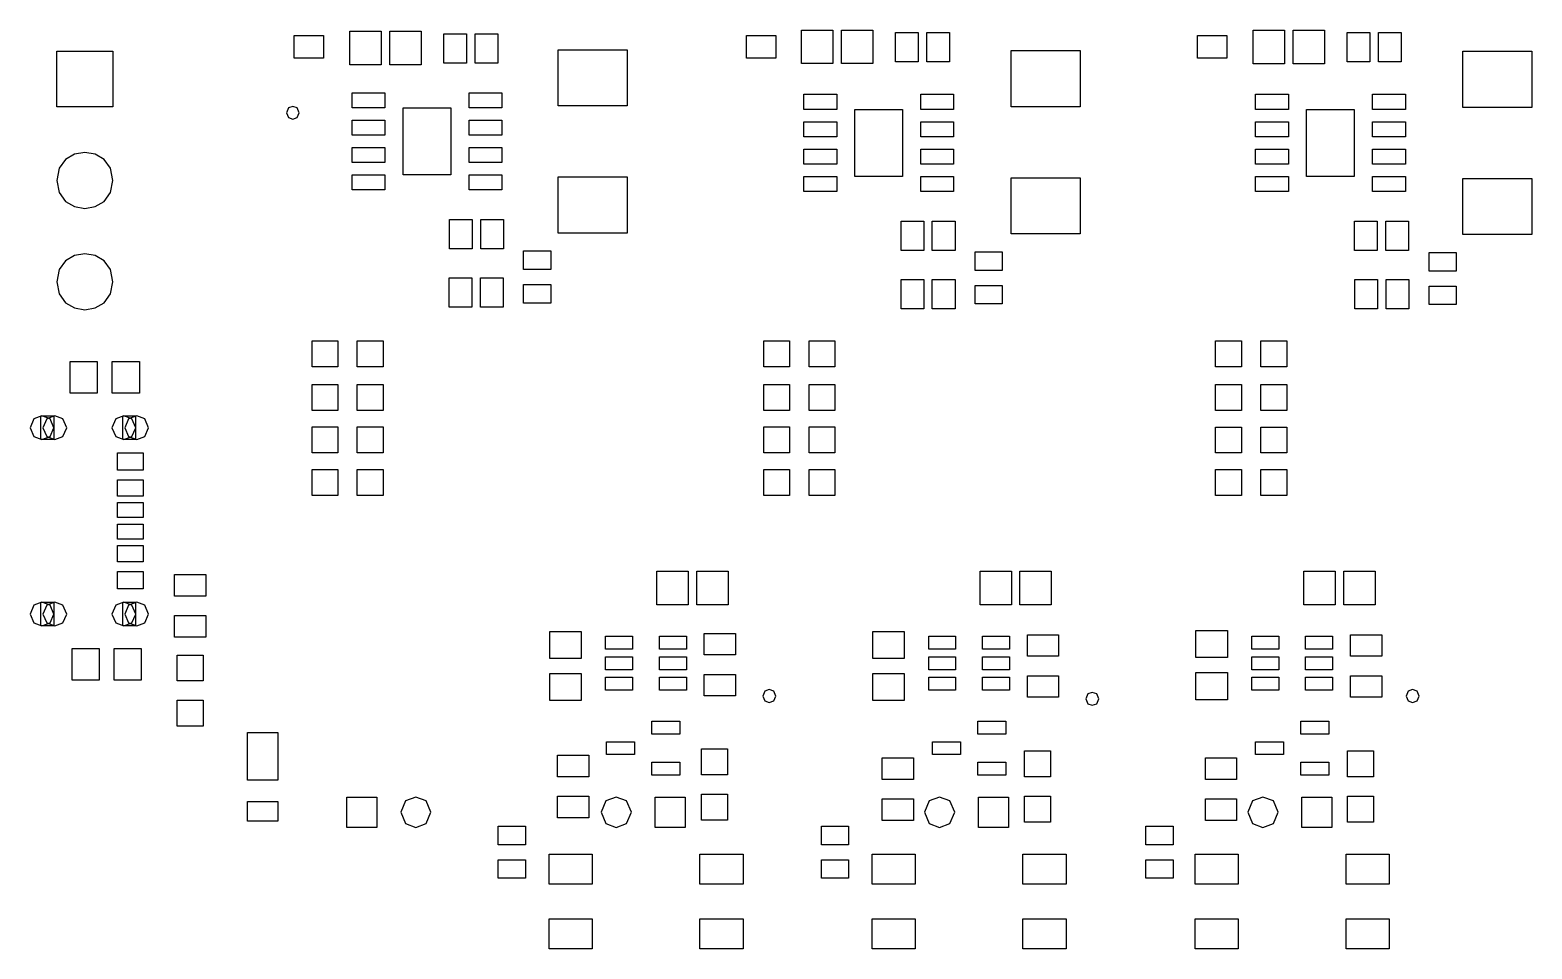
# Model space of a CAD drawing. Extents: x 3.6 to 75, y 3.8 to 80.5.
# Drawn here: x 3.6 to 73.2, y 3.8 to 46.4 of the extents above; entities that cross this region are included whole.
import ezdxf

# ---------------------------------------------------------------- set-up
doc = ezdxf.new("R2010")
doc.units = 0

msp = doc.modelspace()

# ---------------------------------------------------------------- linework, layer by layer
at = {"layer": '1'}
for p, q in [((15.81711, 46.20135), (17.178476, 46.20135)), ((15.81711, 45.143019), (15.81711, 46.20135)), ((17.178476, 46.20135), (17.178476, 45.143019)), ((18.406493, 46.39573), (19.861698, 46.39573)), ((18.406493, 44.839983), (18.406493, 46.39573)), ((19.861698, 46.39573), (19.861698, 44.839983)), ((20.258572, 46.39573), (21.713777, 46.39573)), ((20.258572, 44.839983), (20.258572, 46.39573)), ((21.713777, 46.39573), (21.713777, 44.839983)), ((22.767875, 46.270141), (23.821972, 46.270141)), ((22.767875, 44.914067), (22.767875, 46.270141)), ((23.821972, 46.270141), (23.821972, 44.914067)), ((24.218847, 46.270141), (25.272944, 46.270141)), ((24.218847, 44.914067), (24.218847, 46.270141)), ((25.272944, 46.270141), (25.272944, 44.914067)), ((36.797816, 46.20135), (38.159183, 46.20135)), ((36.797816, 45.143019), (36.797816, 46.20135)), ((38.159183, 46.20135), (38.159183, 45.143019)), ((39.357919, 46.449352), (40.813124, 46.449352)), ((39.357919, 44.893606), (39.357919, 46.449352)), ((40.813124, 46.449352), (40.813124, 44.893606)), ((41.209998, 46.449352), (42.665203, 46.449352)), ((41.209998, 44.893606), (41.209998, 46.449352)), ((42.665203, 46.449352), (42.665203, 44.893606)), ((43.718243, 46.337875), (44.77234, 46.337875)), ((43.718243, 44.9818), (43.718243, 46.337875)), ((44.77234, 46.337875), (44.77234, 44.9818)), ((45.170625, 46.337875), (46.224723, 46.337875)), ((45.170625, 44.9818), (45.170625, 46.337875)), ((46.224723, 46.337875), (46.224723, 44.9818)), ((57.724548, 46.20135), (59.085914, 46.20135)), ((57.724548, 45.143019), (57.724548, 46.20135)), ((59.085914, 46.20135), (59.085914, 45.143019)), ((60.313931, 46.437005), (61.769136, 46.437005)), ((60.313931, 44.881258), (60.313931, 46.437005)), ((61.769136, 46.437005), (61.769136, 44.881258)), ((62.164599, 46.437005), (63.619804, 46.437005)), ((62.164599, 44.881258), (62.164599, 46.437005)), ((63.619804, 46.437005), (63.619804, 44.881258)), ((64.673902, 46.337875), (65.728, 46.337875)), ((64.673902, 44.9818), (64.673902, 46.337875)), ((65.728, 46.337875), (65.728, 44.9818)), ((66.124874, 46.337875), (67.178971, 46.337875)), ((66.124874, 44.9818), (66.124874, 46.337875)), ((67.178971, 46.337875), (67.178971, 44.9818)), ((4.812231, 45.476393), (7.406906, 45.476393)), ((4.812231, 42.881718), (4.812231, 45.476393)), ((7.406906, 45.476393), (7.406906, 42.881718)), ((28.063763, 45.537071), (31.263451, 45.537071)), ((28.063763, 42.936751), (28.063763, 45.537071)), ((31.263451, 45.537071), (31.263451, 42.936751)), ((49.087156, 45.494385), (52.286843, 45.494385)), ((49.087156, 42.894065), (49.087156, 45.494385)), ((52.286843, 45.494385), (52.286843, 42.894065)), ((70.041404, 45.465457), (73.241091, 45.465457)), ((70.041404, 42.865138), (70.041404, 45.465457)), ((73.241091, 45.465457), (73.241091, 42.865138)), ((17.178476, 45.143019), (15.81711, 45.143019)), ((19.861698, 44.839983), (18.406493, 44.839983)), ((21.713777, 44.839983), (20.258572, 44.839983)), ((23.821972, 44.914067), (22.767875, 44.914067)), ((25.272944, 44.914067), (24.218847, 44.914067)), ((38.159183, 45.143019), (36.797816, 45.143019)), ((40.813124, 44.893606), (39.357919, 44.893606)), ((42.665203, 44.893606), (41.209998, 44.893606)), ((44.77234, 44.9818), (43.718243, 44.9818)), ((46.224723, 44.9818), (45.170625, 44.9818)), ((59.085914, 45.143019), (57.724548, 45.143019)), ((61.769136, 44.881258), (60.313931, 44.881258)), ((63.619804, 44.881258), (62.164599, 44.881258)), ((65.728, 44.9818), (64.673902, 44.9818)), ((67.178971, 44.9818), (66.124874, 44.9818)), ((18.509856, 43.543175), (20.035264, 43.543175)), ((18.509856, 42.843266), (18.509856, 43.543175)), ((20.035264, 43.543175), (20.035264, 42.843266)), ((23.933803, 43.543175), (25.459211, 43.543175)), ((23.933803, 42.843266), (23.933803, 43.543175)), ((25.459211, 43.543175), (25.459211, 42.843266)), ((39.465516, 43.47015), (40.990924, 43.47015)), ((39.465516, 42.770241), (39.465516, 43.47015)), ((40.990924, 43.47015), (40.990924, 42.770241)), ((44.889462, 43.47015), (46.41487, 43.47015)), ((44.889462, 42.770241), (44.889462, 43.47015)), ((46.41487, 43.47015), (46.41487, 42.770241)), ((60.420117, 43.47015), (61.945525, 43.47015)), ((60.420117, 42.770241), (60.420117, 43.47015)), ((61.945525, 43.47015), (61.945525, 42.770241)), ((65.844063, 43.47015), (67.369471, 43.47015)), ((65.844063, 42.770241), (65.844063, 43.47015)), ((67.369471, 43.47015), (67.369471, 42.770241)), ((7.406906, 42.881718), (4.812231, 42.881718)), ((15.555382, 42.83632), (15.46151, 42.611491)), ((15.46151, 42.611491), (15.555382, 42.386662)), ((15.7619, 42.911263), (15.555382, 42.83632)), ((15.968418, 42.83632), (15.7619, 42.911263)), ((16.06229, 42.611491), (15.968418, 42.83632)), ((15.968418, 42.386662), (16.06229, 42.611491)), ((20.035264, 42.843266), (18.509856, 42.843266)), ((20.880165, 42.837621), (23.090666, 42.837621)), ((20.880165, 39.737064), (20.880165, 42.837621)), ((23.090666, 42.837621), (23.090666, 39.737064)), ((25.459211, 42.843266), (23.933803, 42.843266)), ((31.263451, 42.936751), (28.063763, 42.936751)), ((40.990924, 42.770241), (39.465516, 42.770241)), ((41.834413, 42.764596), (44.044914, 42.764596)), ((41.834413, 39.664039), (41.834413, 42.764596)), ((44.044914, 42.764596), (44.044914, 39.664039)), ((46.41487, 42.770241), (44.889462, 42.770241)), ((52.286843, 42.894065), (49.087156, 42.894065)), ((61.945525, 42.770241), (60.420117, 42.770241)), ((62.790073, 42.764596), (65.000573, 42.764596)), ((62.790073, 39.664039), (62.790073, 42.764596)), ((65.000573, 42.764596), (65.000573, 39.664039)), ((67.369471, 42.770241), (65.844063, 42.770241)), ((73.241091, 42.865138), (70.041404, 42.865138)), ((15.555382, 42.386662), (15.7619, 42.311719)), ((15.7619, 42.311719), (15.968418, 42.386662)), ((18.509856, 42.272472), (20.035264, 42.272472)), ((18.509856, 41.572563), (18.509856, 42.272472)), ((20.035264, 42.272472), (20.035264, 41.572563)), ((23.933803, 42.272472), (25.459211, 42.272472)), ((23.933803, 41.572563), (23.933803, 42.272472)), ((25.459211, 42.272472), (25.459211, 41.572563)), ((39.465516, 42.199448), (40.990924, 42.199448)), ((39.465516, 41.499538), (39.465516, 42.199448)), ((40.990924, 42.199448), (40.990924, 41.499538)), ((44.889462, 42.199448), (46.41487, 42.199448)), ((44.889462, 41.499538), (44.889462, 42.199448)), ((46.41487, 42.199448), (46.41487, 41.499538)), ((60.420117, 42.199448), (61.945525, 42.199448)), ((60.420117, 41.499538), (60.420117, 42.199448)), ((61.945525, 42.199448), (61.945525, 41.499538)), ((65.844063, 42.199448), (67.369471, 42.199448)), ((65.844063, 41.499538), (65.844063, 42.199448)), ((67.369471, 42.199448), (67.369471, 41.499538)), ((20.035264, 41.572563), (18.509856, 41.572563)), ((25.459211, 41.572563), (23.933803, 41.572563)), ((40.990924, 41.499538), (39.465516, 41.499538)), ((46.41487, 41.499538), (44.889462, 41.499538)), ((61.945525, 41.499538), (60.420117, 41.499538)), ((67.369471, 41.499538), (65.844063, 41.499538)), ((5.217649, 40.452121), (4.923721, 40.046731)), ((5.633202, 40.695355), (5.217649, 40.452121)), ((6.109568, 40.776433), (5.633202, 40.695355)), ((6.585935, 40.695355), (6.109568, 40.776433)), ((7.001488, 40.452121), (6.585935, 40.695355)), ((7.295416, 40.046731), (7.001488, 40.452121)), ((18.509856, 41.002122), (20.035264, 41.002122)), ((18.509856, 40.302213), (18.509856, 41.002122)), ((20.035264, 41.002122), (20.035264, 40.302213)), ((23.933803, 41.002122), (25.459211, 41.002122)), ((23.933803, 40.302213), (23.933803, 41.002122)), ((25.459211, 41.002122), (25.459211, 40.302213)), ((39.465516, 40.929098), (40.990924, 40.929098)), ((39.465516, 40.229188), (39.465516, 40.929098)), ((40.990924, 40.929098), (40.990924, 40.229188)), ((44.889462, 40.929098), (46.41487, 40.929098)), ((44.889462, 40.229188), (44.889462, 40.929098)), ((46.41487, 40.929098), (46.41487, 40.229188)), ((60.420117, 40.929098), (61.945525, 40.929098)), ((60.420117, 40.229188), (60.420117, 40.929098)), ((61.945525, 40.929098), (61.945525, 40.229188)), ((65.844063, 40.929098), (67.369471, 40.929098)), ((65.844063, 40.229188), (65.844063, 40.929098)), ((67.369471, 40.929098), (67.369471, 40.229188)), ((4.923721, 40.046731), (4.812231, 39.479184)), ((7.406906, 39.479184), (7.295416, 40.046731)), ((20.035264, 40.302213), (18.509856, 40.302213)), ((18.509856, 39.732831), (20.035264, 39.732831)), ((18.509856, 39.032921), (18.509856, 39.732831)), ((20.035264, 39.732831), (20.035264, 39.032921)), ((23.090666, 39.737064), (20.880165, 39.737064)), ((25.459211, 40.302213), (23.933803, 40.302213)), ((23.933803, 39.732831), (25.459211, 39.732831)), ((23.933803, 39.032921), (23.933803, 39.732831)), ((25.459211, 39.732831), (25.459211, 39.032921)), ((40.990924, 40.229188), (39.465516, 40.229188)), ((46.41487, 40.229188), (44.889462, 40.229188)), ((61.945525, 40.229188), (60.420117, 40.229188)), ((67.369471, 40.229188), (65.844063, 40.229188)), ((4.812231, 39.479184), (4.923721, 38.91129)), ((7.295416, 38.91129), (7.406906, 39.479184)), ((20.035264, 39.032921), (18.509856, 39.032921)), ((25.459211, 39.032921), (23.933803, 39.032921)), ((28.063763, 39.637581), (31.263451, 39.637581)), ((28.063763, 37.037262), (28.063763, 39.637581)), ((31.263451, 39.637581), (31.263451, 37.037262)), ((39.465516, 39.659806), (40.990924, 39.659806)), ((39.465516, 38.959896), (39.465516, 39.659806)), ((40.990924, 39.659806), (40.990924, 38.959896)), ((44.044914, 39.664039), (41.834413, 39.664039)), ((44.889462, 39.659806), (46.41487, 39.659806)), ((44.889462, 38.959896), (44.889462, 39.659806)), ((46.41487, 39.659806), (46.41487, 38.959896)), ((49.087156, 39.593484), (52.286843, 39.593484)), ((49.087156, 36.993165), (49.087156, 39.593484)), ((52.286843, 39.593484), (52.286843, 36.993165)), ((60.420117, 39.659806), (61.945525, 39.659806)), ((60.420117, 38.959896), (60.420117, 39.659806)), ((61.945525, 39.659806), (61.945525, 38.959896)), ((65.000573, 39.664039), (62.790073, 39.664039)), ((65.844063, 39.659806), (67.369471, 39.659806)), ((65.844063, 38.959896), (65.844063, 39.659806)), ((67.369471, 39.659806), (67.369471, 38.959896)), ((70.041404, 39.564556), (73.241091, 39.564556)), ((70.041404, 36.964237), (70.041404, 39.564556)), ((73.241091, 39.564556), (73.241091, 36.964237)), ((4.923721, 38.91129), (5.217649, 38.505652)), ((5.217649, 38.505652), (5.633202, 38.262269)), ((6.585935, 38.262269), (7.001488, 38.505652)), ((7.001488, 38.505652), (7.295416, 38.91129)), ((40.990924, 38.959896), (39.465516, 38.959896)), ((46.41487, 38.959896), (44.889462, 38.959896)), ((61.945525, 38.959896), (60.420117, 38.959896)), ((67.369471, 38.959896), (65.844063, 38.959896)), ((5.633202, 38.262269), (6.109568, 38.181141)), ((6.109568, 38.181141), (6.585935, 38.262269)), ((23.028224, 37.661677), (24.082322, 37.661677)), ((23.028224, 36.305602), (23.028224, 37.661677)), ((24.082322, 37.661677), (24.082322, 36.305602)), ((24.48096, 37.661677), (25.535058, 37.661677)), ((24.48096, 36.305602), (24.48096, 37.661677)), ((25.535058, 37.661677), (25.535058, 36.305602)), ((31.263451, 37.037262), (28.063763, 37.037262)), ((43.972947, 37.588652), (45.027045, 37.588652)), ((43.972947, 36.232577), (43.972947, 37.588652)), ((45.027045, 37.588652), (45.027045, 36.232577)), ((45.424272, 37.588652), (46.47837, 37.588652)), ((45.424272, 36.232577), (45.424272, 37.588652)), ((46.47837, 37.588652), (46.47837, 36.232577)), ((52.286843, 36.993165), (49.087156, 36.993165)), ((65.006218, 37.588652), (66.060315, 37.588652)), ((65.006218, 36.232577), (65.006218, 37.588652)), ((66.060315, 37.588652), (66.060315, 36.232577)), ((66.458601, 37.588652), (67.512698, 37.588652)), ((66.458601, 36.232577), (66.458601, 37.588652)), ((67.512698, 37.588652), (67.512698, 36.232577)), ((73.241091, 36.964237), (70.041404, 36.964237)), ((24.082322, 36.305602), (23.028224, 36.305602)), ((25.535058, 36.305602), (24.48096, 36.305602)), ((45.027045, 36.232577), (43.972947, 36.232577)), ((46.47837, 36.232577), (45.424272, 36.232577)), ((66.060315, 36.232577), (65.006218, 36.232577)), ((67.512698, 36.232577), (66.458601, 36.232577)), ((5.217649, 35.752316), (4.923721, 35.346677)), ((5.633202, 35.995699), (5.217649, 35.752316)), ((6.109568, 36.076826), (5.633202, 35.995699)), ((6.585935, 35.995699), (6.109568, 36.076826)), ((7.001488, 35.752316), (6.585935, 35.995699)), ((7.295416, 35.346677), (7.001488, 35.752316)), ((26.466389, 36.20365), (27.728625, 36.20365)), ((26.466389, 35.34499), (26.466389, 36.20365)), ((27.728625, 36.20365), (27.728625, 35.34499)), ((47.410054, 36.159553), (48.67229, 36.159553)), ((47.410054, 35.300893), (47.410054, 36.159553)), ((48.67229, 36.159553), (48.67229, 35.300893)), ((68.470488, 36.130625), (69.732724, 36.130625)), ((68.470488, 35.271966), (68.470488, 36.130625)), ((69.732724, 36.130625), (69.732724, 35.271966)), ((4.923721, 35.346677), (4.812231, 34.778783)), ((7.406906, 34.778783), (7.295416, 35.346677)), ((23.017288, 34.956583), (24.071386, 34.956583)), ((23.017288, 33.600508), (23.017288, 34.956583)), ((24.071386, 34.956583), (24.071386, 33.600508)), ((24.469671, 34.956583), (25.523769, 34.956583)), ((24.469671, 33.600508), (24.469671, 34.956583)), ((25.523769, 34.956583), (25.523769, 33.600508)), ((27.728625, 35.34499), (26.466389, 35.34499)), ((43.972947, 34.883558), (45.027045, 34.883558)), ((43.972947, 33.527483), (43.972947, 34.883558)), ((45.027045, 34.883558), (45.027045, 33.527483)), ((45.424272, 34.883558), (46.47837, 34.883558)), ((45.424272, 33.527483), (45.424272, 34.883558)), ((46.47837, 34.883558), (46.47837, 33.527483)), ((48.67229, 35.300893), (47.410054, 35.300893)), ((65.026679, 34.883558), (66.080777, 34.883558)), ((65.026679, 33.527483), (65.026679, 34.883558)), ((66.080777, 34.883558), (66.080777, 33.527483)), ((66.477651, 34.883558), (67.531748, 34.883558)), ((66.477651, 33.527483), (66.477651, 34.883558)), ((67.531748, 34.883558), (67.531748, 33.527483)), ((69.732724, 35.271966), (68.470488, 35.271966)), ((4.812231, 34.778783), (4.923721, 34.211353)), ((4.923721, 34.211353), (5.217649, 33.806045)), ((7.001488, 33.806045), (7.295416, 34.211353)), ((7.295416, 34.211353), (7.406906, 34.778783)), ((26.466389, 34.649314), (27.728625, 34.649314)), ((26.466389, 33.790655), (26.466389, 34.649314)), ((27.728625, 34.649314), (27.728625, 33.790655)), ((47.410054, 34.605217), (48.67229, 34.605217)), ((47.410054, 33.746558), (47.410054, 34.605217)), ((48.67229, 34.605217), (48.67229, 33.746558)), ((68.470488, 34.576289), (69.732724, 34.576289)), ((68.470488, 33.71763), (68.470488, 34.576289)), ((69.732724, 34.576289), (69.732724, 33.71763)), ((5.217649, 33.806045), (5.633202, 33.56286)), ((5.633202, 33.56286), (6.109568, 33.481799)), ((6.109568, 33.481799), (6.585935, 33.56286)), ((6.585935, 33.56286), (7.001488, 33.806045)), ((24.071386, 33.600508), (23.017288, 33.600508)), ((25.523769, 33.600508), (24.469671, 33.600508)), ((27.728625, 33.790655), (26.466389, 33.790655)), ((45.027045, 33.527483), (43.972947, 33.527483)), ((46.47837, 33.527483), (45.424272, 33.527483)), ((48.67229, 33.746558), (47.410054, 33.746558)), ((66.080777, 33.527483), (65.026679, 33.527483)), ((67.531748, 33.527483), (66.477651, 33.527483)), ((69.732724, 33.71763), (68.470488, 33.71763)), ((16.652133, 32.035237), (17.85228, 32.035237)), ((16.652133, 30.835089), (16.652133, 32.035237)), ((17.85228, 32.035237), (17.85228, 30.835089)), ((18.752214, 32.035237), (19.952362, 32.035237)), ((18.752214, 30.835089), (18.752214, 32.035237)), ((19.952362, 32.035237), (19.952362, 30.835089)), ((37.606734, 32.035237), (38.806881, 32.035237)), ((37.606734, 30.835089), (37.606734, 32.035237)), ((38.806881, 32.035237), (38.806881, 30.835089)), ((39.706815, 32.035237), (40.906963, 32.035237)), ((39.706815, 30.835089), (39.706815, 32.035237)), ((40.906963, 32.035237), (40.906963, 30.835089)), ((58.562393, 32.035237), (59.76254, 32.035237)), ((58.562393, 30.835089), (58.562393, 32.035237)), ((59.76254, 32.035237), (59.76254, 30.835089)), ((60.662475, 32.035237), (61.862622, 32.035237)), ((60.662475, 30.835089), (60.662475, 32.035237)), ((61.862622, 32.035237), (61.862622, 30.835089)), ((5.43206, 31.074625), (6.690063, 31.074625)), ((5.43206, 29.612364), (5.43206, 31.074625)), ((6.690063, 31.074625), (6.690063, 29.612364)), ((7.386445, 31.074625), (8.644448, 31.074625)), ((7.386445, 29.612364), (7.386445, 31.074625)), ((8.644448, 31.074625), (8.644448, 29.612364)), ((17.85228, 30.835089), (16.652133, 30.835089)), ((19.952362, 30.835089), (18.752214, 30.835089)), ((38.806881, 30.835089), (37.606734, 30.835089)), ((40.906963, 30.835089), (39.706815, 30.835089)), ((59.76254, 30.835089), (58.562393, 30.835089)), ((61.862622, 30.835089), (60.662475, 30.835089)), ((16.652133, 30.003947), (17.85228, 30.003947)), ((16.652133, 28.803799), (16.652133, 30.003947)), ((17.85228, 30.003947), (17.85228, 28.803799)), ((18.752214, 30.003947), (19.952362, 30.003947)), ((18.752214, 28.803799), (18.752214, 30.003947)), ((19.952362, 30.003947), (19.952362, 28.803799)), ((37.606734, 30.003947), (38.806881, 30.003947)), ((37.606734, 28.803799), (37.606734, 30.003947)), ((38.806881, 30.003947), (38.806881, 28.803799)), ((39.706815, 30.003947), (40.906963, 30.003947)), ((39.706815, 28.803799), (39.706815, 30.003947)), ((40.906963, 30.003947), (40.906963, 28.803799)), ((58.562393, 30.003947), (59.76254, 30.003947)), ((58.562393, 28.803799), (58.562393, 30.003947)), ((59.76254, 30.003947), (59.76254, 28.803799)), ((60.662475, 30.003947), (61.862622, 30.003947)), ((60.662475, 28.803799), (60.662475, 30.003947)), ((61.862622, 30.003947), (61.862622, 28.803799)), ((6.690063, 29.612364), (5.43206, 29.612364)), ((8.644448, 29.612364), (7.386445, 29.612364)), ((17.85228, 28.803799), (16.652133, 28.803799)), ((19.952362, 28.803799), (18.752214, 28.803799)), ((38.806881, 28.803799), (37.606734, 28.803799)), ((40.906963, 28.803799), (39.706815, 28.803799)), ((59.76254, 28.803799), (58.562393, 28.803799)), ((61.862622, 28.803799), (60.662475, 28.803799)), ((3.74249, 28.420992), (3.570456, 28.00864)), ((3.74249, 28.420992), (3.570456, 28.00864)), ((3.570456, 28.00864), (3.74249, 27.596089)), ((3.570456, 28.00864), (3.74249, 27.596089)), ((4.120965, 28.558443), (3.74249, 28.420992)), ((4.120965, 28.558443), (3.74249, 28.420992)), ((4.067872, 28.558267), (4.66724, 28.558267)), ((4.067872, 27.458661), (4.067872, 28.558267)), ((4.499439, 28.420992), (4.120965, 28.558443)), ((4.499439, 28.420992), (4.120965, 28.558443)), ((4.343049, 28.420992), (4.171235, 28.00864)), ((4.343049, 28.420992), (4.171235, 28.00864)), ((4.171235, 28.00864), (4.343049, 27.596089)), ((4.171235, 28.00864), (4.343049, 27.596089)), ((4.721038, 28.558443), (4.343049, 28.420992)), ((4.721038, 28.558443), (4.343049, 28.420992)), ((4.671473, 28.00864), (4.499439, 28.420992)), ((4.671473, 28.00864), (4.499439, 28.420992)), ((4.499439, 27.596089), (4.671473, 28.00864)), ((4.499439, 27.596089), (4.671473, 28.00864)), ((4.66724, 28.558267), (4.66724, 27.458661)), ((5.099028, 28.420992), (4.721038, 28.558443)), ((5.099028, 28.420992), (4.721038, 28.558443)), ((5.270841, 28.00864), (5.099028, 28.420992)), ((5.270841, 28.00864), (5.099028, 28.420992)), ((5.099028, 27.596089), (5.270841, 28.00864)), ((5.099028, 27.596089), (5.270841, 28.00864)), ((7.543089, 28.420992), (7.371275, 28.00864)), ((7.543089, 28.420992), (7.371275, 28.00864)), ((7.371275, 28.00864), (7.543089, 27.596089)), ((7.371275, 28.00864), (7.543089, 27.596089)), ((7.921078, 28.558443), (7.543089, 28.420992)), ((7.921078, 28.558443), (7.543089, 28.420992)), ((7.868691, 28.558267), (8.468059, 28.558267)), ((7.868691, 27.458661), (7.868691, 28.558267)), ((8.299068, 28.420992), (7.921078, 28.558443)), ((8.299068, 28.420992), (7.921078, 28.558443)), ((8.142677, 28.420992), (7.970644, 28.00864)), ((8.142677, 28.420992), (7.970644, 28.00864)), ((7.970644, 28.00864), (8.142677, 27.596089)), ((7.970644, 28.00864), (8.142677, 27.596089)), ((8.521152, 28.558443), (8.142677, 28.420992)), ((8.521152, 28.558443), (8.142677, 28.420992)), ((8.470881, 28.00864), (8.299068, 28.420992)), ((8.470881, 28.00864), (8.299068, 28.420992)), ((8.299068, 27.596089), (8.470881, 28.00864)), ((8.299068, 27.596089), (8.470881, 28.00864)), ((8.468059, 28.558267), (8.468059, 27.458661)), ((8.899627, 28.420992), (8.521152, 28.558443)), ((8.899627, 28.420992), (8.521152, 28.558443)), ((9.071661, 28.00864), (8.899627, 28.420992)), ((9.071661, 28.00864), (8.899627, 28.420992)), ((8.899627, 27.596089), (9.071661, 28.00864)), ((8.899627, 27.596089), (9.071661, 28.00864)), ((16.652133, 28.04427), (17.85228, 28.04427)), ((16.652133, 26.844123), (16.652133, 28.04427)), ((17.85228, 28.04427), (17.85228, 26.844123)), ((18.752214, 28.04427), (19.952362, 28.04427)), ((18.752214, 26.844123), (18.752214, 28.04427)), ((19.952362, 28.04427), (19.952362, 26.844123)), ((37.606734, 28.04427), (38.806881, 28.04427)), ((37.606734, 26.844123), (37.606734, 28.04427)), ((38.806881, 28.04427), (38.806881, 26.844123)), ((39.706815, 28.04427), (40.906963, 28.04427)), ((39.706815, 26.844123), (39.706815, 28.04427)), ((40.906963, 28.04427), (40.906963, 26.844123)), ((58.562393, 28.036157), (59.76254, 28.036157)), ((58.562393, 26.836009), (58.562393, 28.036157)), ((59.76254, 28.036157), (59.76254, 26.836009)), ((60.662475, 28.036157), (61.862622, 28.036157)), ((60.662475, 26.836009), (60.662475, 28.036157)), ((61.862622, 28.036157), (61.862622, 26.836009)), ((3.74249, 27.596089), (4.120965, 27.458572)), ((3.74249, 27.596089), (4.120965, 27.458572)), ((4.66724, 27.458661), (4.067872, 27.458661)), ((4.120965, 27.458572), (4.499439, 27.596089)), ((4.120965, 27.458572), (4.499439, 27.596089)), ((4.343049, 27.596089), (4.721038, 27.458572)), ((4.343049, 27.596089), (4.721038, 27.458572)), ((4.721038, 27.458572), (5.099028, 27.596089)), ((4.721038, 27.458572), (5.099028, 27.596089)), ((7.543089, 27.596089), (7.921078, 27.458572)), ((7.543089, 27.596089), (7.921078, 27.458572)), ((8.468059, 27.458661), (7.868691, 27.458661)), ((7.921078, 27.458572), (8.299068, 27.596089)), ((7.921078, 27.458572), (8.299068, 27.596089)), ((8.142677, 27.596089), (8.521152, 27.458572)), ((8.142677, 27.596089), (8.521152, 27.458572)), ((8.521152, 27.458572), (8.899627, 27.596089)), ((8.521152, 27.458572), (8.899627, 27.596089)), ((7.620689, 26.838479), (8.820836, 26.838479)), ((7.620689, 26.037675), (7.620689, 26.838479)), ((8.820836, 26.838479), (8.820836, 26.037675)), ((17.85228, 26.844123), (16.652133, 26.844123)), ((19.952362, 26.844123), (18.752214, 26.844123)), ((38.806881, 26.844123), (37.606734, 26.844123)), ((40.906963, 26.844123), (39.706815, 26.844123)), ((59.76254, 26.836009), (58.562393, 26.836009)), ((61.862622, 26.836009), (60.662475, 26.836009)), ((8.820836, 26.037675), (7.620689, 26.037675)), ((16.652133, 26.066955), (17.85228, 26.066955)), ((16.652133, 24.866808), (16.652133, 26.066955)), ((17.85228, 26.066955), (17.85228, 24.866808)), ((18.752214, 26.066955), (19.952362, 26.066955)), ((18.752214, 24.866808), (18.752214, 26.066955)), ((19.952362, 26.066955), (19.952362, 24.866808)), ((37.606734, 26.066955), (38.806881, 26.066955)), ((37.606734, 24.866808), (37.606734, 26.066955)), ((38.806881, 26.066955), (38.806881, 24.866808)), ((39.706815, 26.066955), (40.906963, 26.066955)), ((39.706815, 24.866808), (39.706815, 26.066955)), ((40.906963, 26.066955), (40.906963, 24.866808)), ((58.562393, 26.066955), (59.76254, 26.066955)), ((58.562393, 24.866808), (58.562393, 26.066955)), ((59.76254, 26.066955), (59.76254, 24.866808)), ((60.662475, 26.066955), (61.862622, 26.066955)), ((60.662475, 24.866808), (60.662475, 26.066955)), ((61.862622, 26.066955), (61.862622, 24.866808)), ((7.620689, 25.58859), (8.820836, 25.58859)), ((7.620689, 24.828003), (7.620689, 25.58859)), ((8.820836, 25.58859), (8.820836, 24.828003)), ((8.820836, 24.828003), (7.620689, 24.828003)), ((7.620689, 24.538725), (8.820836, 24.538725)), ((7.620689, 23.838816), (7.620689, 24.538725)), ((8.820836, 24.538725), (8.820836, 23.838816)), ((17.85228, 24.866808), (16.652133, 24.866808)), ((19.952362, 24.866808), (18.752214, 24.866808)), ((38.806881, 24.866808), (37.606734, 24.866808)), ((40.906963, 24.866808), (39.706815, 24.866808)), ((59.76254, 24.866808), (58.562393, 24.866808)), ((61.862622, 24.866808), (60.662475, 24.866808)), ((8.820836, 23.838816), (7.620689, 23.838816)), ((7.620689, 23.53825), (8.820836, 23.53825)), ((7.620689, 22.83834), (7.620689, 23.53825)), ((8.820836, 23.53825), (8.820836, 22.83834)), ((8.820836, 22.83834), (7.620689, 22.83834)), ((7.620689, 22.54871), (8.820836, 22.54871)), ((7.620689, 21.788123), (7.620689, 22.54871)), ((8.820836, 22.54871), (8.820836, 21.788123)), ((8.820836, 21.788123), (7.620689, 21.788123)), ((7.620689, 21.338685), (8.820836, 21.338685)), ((7.620689, 20.537881), (7.620689, 21.338685)), ((8.820836, 21.338685), (8.820836, 20.537881)), ((10.27463, 21.202513), (11.724191, 21.202513)), ((10.27463, 20.202038), (10.27463, 21.202513)), ((11.724191, 21.202513), (11.724191, 20.202038)), ((32.651275, 21.353855), (34.10648, 21.353855)), ((32.651275, 19.798108), (32.651275, 21.353855)), ((34.10648, 21.353855), (34.10648, 19.798108)), ((34.501943, 21.353855), (35.957149, 21.353855)), ((34.501943, 19.798108), (34.501943, 21.353855)), ((35.957149, 21.353855), (35.957149, 19.798108)), ((47.637242, 21.353855), (49.092447, 21.353855)), ((47.637242, 19.798108), (47.637242, 21.353855)), ((49.092447, 21.353855), (49.092447, 19.798108)), ((49.48791, 21.353855), (50.943115, 21.353855)), ((49.48791, 19.798108), (49.48791, 21.353855)), ((50.943115, 21.353855), (50.943115, 19.798108)), ((62.659192, 21.353855), (64.114398, 21.353855)), ((62.659192, 19.798108), (62.659192, 21.353855)), ((64.114398, 21.353855), (64.114398, 19.798108)), ((64.511272, 21.353855), (65.966477, 21.353855)), ((64.511272, 19.798108), (64.511272, 21.353855)), ((65.966477, 21.353855), (65.966477, 19.798108)), ((8.820836, 20.537881), (7.620689, 20.537881)), ((3.74249, 19.780425), (3.570456, 19.368073)), ((3.74249, 19.780425), (3.570456, 19.368073)), ((4.120965, 19.917876), (3.74249, 19.780425)), ((4.120965, 19.917876), (3.74249, 19.780425)), ((4.067872, 19.918052), (4.66724, 19.918052)), ((4.067872, 18.818446), (4.067872, 19.918052)), ((4.499439, 19.780425), (4.120965, 19.917876)), ((4.499439, 19.780425), (4.120965, 19.917876)), ((4.343049, 19.780425), (4.171235, 19.368073)), ((4.343049, 19.780425), (4.171235, 19.368073)), ((4.721038, 19.917876), (4.343049, 19.780425)), ((4.721038, 19.917876), (4.343049, 19.780425)), ((4.671473, 19.368073), (4.499439, 19.780425)), ((4.671473, 19.368073), (4.499439, 19.780425)), ((4.66724, 19.918052), (4.66724, 18.818446)), ((5.099028, 19.780425), (4.721038, 19.917876)), ((5.099028, 19.780425), (4.721038, 19.917876)), ((5.270841, 19.368073), (5.099028, 19.780425)), ((5.270841, 19.368073), (5.099028, 19.780425)), ((7.543089, 19.780425), (7.371275, 19.368073)), ((7.543089, 19.780425), (7.371275, 19.368073)), ((7.921078, 19.917876), (7.543089, 19.780425)), ((7.921078, 19.917876), (7.543089, 19.780425)), ((7.868691, 19.918052), (8.468059, 19.918052)), ((7.868691, 18.818446), (7.868691, 19.918052)), ((8.299068, 19.780425), (7.921078, 19.917876)), ((8.299068, 19.780425), (7.921078, 19.917876)), ((8.142677, 19.780425), (7.970644, 19.368073)), ((8.142677, 19.780425), (7.970644, 19.368073)), ((8.521152, 19.917876), (8.142677, 19.780425)), ((8.521152, 19.917876), (8.142677, 19.780425)), ((8.470881, 19.368073), (8.299068, 19.780425)), ((8.470881, 19.368073), (8.299068, 19.780425)), ((8.468059, 19.918052), (8.468059, 18.818446)), ((8.899627, 19.780425), (8.521152, 19.917876)), ((8.899627, 19.780425), (8.521152, 19.917876)), ((9.071661, 19.368073), (8.899627, 19.780425)), ((9.071661, 19.368073), (8.899627, 19.780425)), ((11.724191, 20.202038), (10.27463, 20.202038)), ((34.10648, 19.798108), (32.651275, 19.798108)), ((35.957149, 19.798108), (34.501943, 19.798108)), ((49.092447, 19.798108), (47.637242, 19.798108)), ((50.943115, 19.798108), (49.48791, 19.798108)), ((64.114398, 19.798108), (62.659192, 19.798108)), ((65.966477, 19.798108), (64.511272, 19.798108)), ((3.570456, 19.368073), (3.74249, 18.955721)), ((3.570456, 19.368073), (3.74249, 18.955721)), ((3.74249, 18.955721), (4.120965, 18.81827)), ((3.74249, 18.955721), (4.120965, 18.81827)), ((4.66724, 18.818446), (4.067872, 18.818446)), ((4.120965, 18.81827), (4.499439, 18.955721)), ((4.120965, 18.81827), (4.499439, 18.955721)), ((4.171235, 19.368073), (4.343049, 18.955721)), ((4.171235, 19.368073), (4.343049, 18.955721)), ((4.343049, 18.955721), (4.721038, 18.81827)), ((4.343049, 18.955721), (4.721038, 18.81827)), ((4.499439, 18.955721), (4.671473, 19.368073)), ((4.499439, 18.955721), (4.671473, 19.368073)), ((4.721038, 18.81827), (5.099028, 18.955721)), ((4.721038, 18.81827), (5.099028, 18.955721)), ((5.099028, 18.955721), (5.270841, 19.368073)), ((5.099028, 18.955721), (5.270841, 19.368073)), ((7.371275, 19.368073), (7.543089, 18.955721)), ((7.371275, 19.368073), (7.543089, 18.955721)), ((7.543089, 18.955721), (7.921078, 18.81827)), ((7.543089, 18.955721), (7.921078, 18.81827)), ((8.468059, 18.818446), (7.868691, 18.818446)), ((7.921078, 18.81827), (8.299068, 18.955721)), ((7.921078, 18.81827), (8.299068, 18.955721)), ((7.970644, 19.368073), (8.142677, 18.955721)), ((7.970644, 19.368073), (8.142677, 18.955721)), ((8.142677, 18.955721), (8.521152, 18.81827)), ((8.142677, 18.955721), (8.521152, 18.81827)), ((8.299068, 18.955721), (8.470881, 19.368073)), ((8.299068, 18.955721), (8.470881, 19.368073)), ((8.521152, 18.81827), (8.899627, 18.955721)), ((8.521152, 18.81827), (8.899627, 18.955721)), ((8.899627, 18.955721), (9.071661, 19.368073)), ((8.899627, 18.955721), (9.071661, 19.368073)), ((10.27463, 19.302104), (11.724191, 19.302104)), ((10.27463, 18.301628), (10.27463, 19.302104)), ((11.724191, 19.302104), (11.724191, 18.301628)), ((11.724191, 18.301628), (10.27463, 18.301628)), ((27.677825, 18.563389), (29.140086, 18.563389)), ((27.677825, 17.305386), (27.677825, 18.563389)), ((29.140086, 18.563389), (29.140086, 17.305386)), ((30.27003, 18.333378), (31.519919, 18.333378)), ((30.27003, 17.73401), (30.27003, 18.333378)), ((31.519919, 18.333378), (31.519919, 17.73401)), ((32.769808, 18.333378), (34.019697, 18.333378)), ((32.769808, 17.73401), (32.769808, 18.333378)), ((34.019697, 18.333378), (34.019697, 17.73401)), ((34.849076, 18.468492), (36.298637, 18.468492)), ((34.849076, 17.468016), (34.849076, 18.468492)), ((36.298637, 18.468492), (36.298637, 17.468016)), ((42.664145, 18.563389), (44.126405, 18.563389)), ((42.664145, 17.305386), (42.664145, 18.563389)), ((44.126405, 18.563389), (44.126405, 17.305386)), ((45.255997, 18.333378), (46.505886, 18.333378)), ((45.255997, 17.73401), (45.255997, 18.333378)), ((46.505886, 18.333378), (46.505886, 17.73401)), ((47.755775, 18.333378), (49.005664, 18.333378)), ((47.755775, 17.73401), (47.755775, 18.333378)), ((49.005664, 18.333378), (49.005664, 17.73401)), ((49.835396, 18.407814), (51.284956, 18.407814)), ((49.835396, 17.407338), (49.835396, 18.407814)), ((51.284956, 18.407814), (51.284956, 17.407338)), ((57.650112, 18.601841), (59.112372, 18.601841)), ((57.650112, 17.343838), (57.650112, 18.601841)), ((59.112372, 18.601841), (59.112372, 17.343838)), ((60.242317, 18.333378), (61.492206, 18.333378)), ((60.242317, 17.73401), (60.242317, 18.333378)), ((61.492206, 18.333378), (61.492206, 17.73401)), ((62.742095, 18.333378), (63.991984, 18.333378)), ((62.742095, 17.73401), (62.742095, 18.333378)), ((63.991984, 18.333378), (63.991984, 17.73401)), ((64.821363, 18.407814), (66.270923, 18.407814)), ((64.821363, 17.407338), (64.821363, 18.407814)), ((66.270923, 18.407814), (66.270923, 17.407338)), ((5.520254, 17.763996), (6.778257, 17.763996)), ((5.520254, 16.301735), (5.520254, 17.763996)), ((6.778257, 17.763996), (6.778257, 16.301735)), ((7.474639, 17.763996), (8.732642, 17.763996)), ((7.474639, 16.301735), (7.474639, 17.763996)), ((8.732642, 17.763996), (8.732642, 16.301735)), ((10.399866, 17.465194), (11.600013, 17.465194)), ((10.399866, 16.265046), (10.399866, 17.465194)), ((11.600013, 17.465194), (11.600013, 16.265046)), ((31.519919, 17.73401), (30.27003, 17.73401)), ((34.019697, 17.73401), (32.769808, 17.73401)), ((36.298637, 17.468016), (34.849076, 17.468016)), ((46.505886, 17.73401), (45.255997, 17.73401)), ((49.005664, 17.73401), (47.755775, 17.73401)), ((61.492206, 17.73401), (60.242317, 17.73401)), ((63.991984, 17.73401), (62.742095, 17.73401)), ((29.140086, 17.305386), (27.677825, 17.305386)), ((30.27003, 17.383702), (31.519919, 17.383702)), ((30.27003, 16.784334), (30.27003, 17.383702)), ((31.519919, 16.784334), (30.27003, 16.784334)), ((31.519919, 17.383702), (31.519919, 16.784334)), ((32.769808, 17.383702), (34.019697, 17.383702)), ((32.769808, 16.784334), (32.769808, 17.383702)), ((34.019697, 16.784334), (32.769808, 16.784334)), ((34.019697, 17.383702), (34.019697, 16.784334)), ((44.126405, 17.305386), (42.664145, 17.305386)), ((45.255997, 17.383702), (46.505886, 17.383702)), ((45.255997, 16.784334), (45.255997, 17.383702)), ((46.505886, 16.784334), (45.255997, 16.784334)), ((46.505886, 17.383702), (46.505886, 16.784334)), ((47.755775, 17.383702), (49.005664, 17.383702)), ((47.755775, 16.784334), (47.755775, 17.383702)), ((49.005664, 16.784334), (47.755775, 16.784334)), ((49.005664, 17.383702), (49.005664, 16.784334)), ((51.284956, 17.407338), (49.835396, 17.407338)), ((59.112372, 17.343838), (57.650112, 17.343838)), ((60.242317, 17.383702), (61.492206, 17.383702)), ((60.242317, 16.784334), (60.242317, 17.383702)), ((61.492206, 16.784334), (60.242317, 16.784334)), ((61.492206, 17.383702), (61.492206, 16.784334)), ((62.742095, 17.383702), (63.991984, 17.383702)), ((62.742095, 16.784334), (62.742095, 17.383702)), ((63.991984, 16.784334), (62.742095, 16.784334)), ((63.991984, 17.383702), (63.991984, 16.784334)), ((66.270923, 17.407338), (64.821363, 17.407338)), ((6.778257, 16.301735), (5.520254, 16.301735)), ((8.732642, 16.301735), (7.474639, 16.301735)), ((11.600013, 16.265046), (10.399866, 16.265046)), ((27.677825, 16.609357), (29.140086, 16.609357)), ((27.677825, 15.351354), (27.677825, 16.609357)), ((29.140086, 16.609357), (29.140086, 15.351354)), ((30.27003, 16.434379), (31.519919, 16.434379)), ((30.27003, 15.835011), (30.27003, 16.434379)), ((31.519919, 16.434379), (31.519919, 15.835011)), ((32.769808, 16.434379), (34.019697, 16.434379)), ((32.769808, 15.835011), (32.769808, 16.434379)), ((34.019697, 16.434379), (34.019697, 15.835011)), ((34.849076, 16.569493), (36.298637, 16.569493)), ((34.849076, 15.569017), (34.849076, 16.569493)), ((36.298637, 16.569493), (36.298637, 15.569017)), ((42.664145, 16.609357), (44.126405, 16.609357)), ((42.664145, 15.351354), (42.664145, 16.609357)), ((44.126405, 16.609357), (44.126405, 15.351354)), ((45.255997, 16.434379), (46.505886, 16.434379)), ((45.255997, 15.835011), (45.255997, 16.434379)), ((46.505886, 16.434379), (46.505886, 15.835011)), ((47.755775, 16.434379), (49.005664, 16.434379)), ((47.755775, 15.835011), (47.755775, 16.434379)), ((49.005664, 16.434379), (49.005664, 15.835011)), ((49.835396, 16.507404), (51.284956, 16.507404)), ((49.835396, 15.506929), (49.835396, 16.507404)), ((51.284956, 16.507404), (51.284956, 15.506929)), ((57.650112, 16.647809), (59.112372, 16.647809)), ((57.650112, 15.389807), (57.650112, 16.647809)), ((59.112372, 16.647809), (59.112372, 15.389807)), ((60.242317, 16.434379), (61.492206, 16.434379)), ((60.242317, 15.835011), (60.242317, 16.434379)), ((61.492206, 16.434379), (61.492206, 15.835011)), ((62.742095, 16.434379), (63.991984, 16.434379)), ((62.742095, 15.835011), (62.742095, 16.434379)), ((63.991984, 16.434379), (63.991984, 15.835011)), ((64.821363, 16.507404), (66.270923, 16.507404)), ((64.821363, 15.506929), (64.821363, 16.507404)), ((66.270923, 16.507404), (66.270923, 15.506929)), ((10.399866, 15.365112), (11.600013, 15.365112)), ((10.399866, 14.164965), (10.399866, 15.365112)), ((11.600013, 15.365112), (11.600013, 14.164965)), ((29.140086, 15.351354), (27.677825, 15.351354)), ((31.519919, 15.835011), (30.27003, 15.835011)), ((34.019697, 15.835011), (32.769808, 15.835011)), ((36.298637, 15.569017), (34.849076, 15.569017)), ((37.653686, 15.78538), (37.559814, 15.560551)), ((37.559814, 15.560551), (37.653686, 15.33592)), ((37.860204, 15.860323), (37.653686, 15.78538)), ((37.653686, 15.33592), (37.860204, 15.261043)), ((38.066722, 15.78538), (37.860204, 15.860323)), ((37.860204, 15.261043), (38.066722, 15.33592)), ((38.160594, 15.560551), (38.066722, 15.78538)), ((38.066722, 15.33592), (38.160594, 15.560551)), ((44.126405, 15.351354), (42.664145, 15.351354)), ((46.505886, 15.835011), (45.255997, 15.835011)), ((49.005664, 15.835011), (47.755775, 15.835011)), ((51.284956, 15.506929), (49.835396, 15.506929)), ((52.639433, 15.658733), (52.545781, 15.433904)), ((52.545781, 15.433904), (52.639433, 15.208281)), ((52.845465, 15.733676), (52.639433, 15.658733)), ((53.051498, 15.658733), (52.845465, 15.733676)), ((53.145149, 15.433904), (53.051498, 15.658733)), ((53.051498, 15.208281), (53.145149, 15.433904)), ((59.112372, 15.389807), (57.650112, 15.389807)), ((61.492206, 15.835011), (60.242317, 15.835011)), ((63.991984, 15.835011), (62.742095, 15.835011)), ((66.270923, 15.506929), (64.821363, 15.506929)), ((67.498808, 15.78538), (67.405101, 15.560551)), ((67.405101, 15.560551), (67.498808, 15.33592)), ((67.704962, 15.860323), (67.498808, 15.78538)), ((67.498808, 15.33592), (67.704962, 15.261043)), ((67.911116, 15.78538), (67.704962, 15.860323)), ((67.704962, 15.261043), (67.911116, 15.33592)), ((68.004822, 15.560551), (67.911116, 15.78538)), ((67.911116, 15.33592), (68.004822, 15.560551)), ((52.639433, 15.208281), (52.845465, 15.133073)), ((52.845465, 15.133073), (53.051498, 15.208281)), ((11.600013, 14.164965), (10.399866, 14.164965)), ((32.418442, 14.396387), (33.718073, 14.396387)), ((32.418442, 13.797019), (32.418442, 14.396387)), ((33.718073, 14.396387), (33.718073, 13.797019)), ((47.531056, 14.396387), (48.830687, 14.396387)), ((47.531056, 13.797019), (47.531056, 14.396387)), ((48.830687, 14.396387), (48.830687, 13.797019)), ((62.517376, 14.396387), (63.817007, 14.396387)), ((62.517376, 13.797019), (62.517376, 14.396387)), ((63.817007, 14.396387), (63.817007, 13.797019)), ((13.664464, 13.86581), (15.064636, 13.86581)), ((13.664464, 11.666598), (13.664464, 13.86581)), ((15.064636, 13.86581), (15.064636, 11.666598)), ((30.318008, 13.446711), (31.617639, 13.446711)), ((30.318008, 12.847343), (30.318008, 13.446711)), ((31.617639, 13.446711), (31.617639, 12.847343)), ((33.718073, 13.797019), (32.418442, 13.797019)), ((45.430975, 13.446711), (46.730605, 13.446711)), ((45.430975, 12.847343), (45.430975, 13.446711)), ((46.730605, 13.446711), (46.730605, 12.847343)), ((48.830687, 13.797019), (47.531056, 13.797019)), ((60.417295, 13.446711), (61.716925, 13.446711)), ((60.417295, 12.847343), (60.417295, 13.446711)), ((61.716925, 13.446711), (61.716925, 12.847343)), ((63.817007, 13.797019), (62.517376, 13.797019)), ((28.038716, 12.819826), (29.488277, 12.819826)), ((28.038716, 11.819351), (28.038716, 12.819826)), ((29.488277, 12.819826), (29.488277, 11.819351)), ((31.617639, 12.847343), (30.318008, 12.847343)), ((34.719607, 13.113337), (35.919754, 13.113337)), ((34.719607, 11.913189), (34.719607, 13.113337)), ((35.919754, 13.113337), (35.919754, 11.913189)), ((43.103705, 12.692827), (44.553266, 12.692827)), ((43.103705, 11.692351), (43.103705, 12.692827)), ((44.553266, 12.692827), (44.553266, 11.692351)), ((46.730605, 12.847343), (45.430975, 12.847343)), ((49.705574, 13.019498), (50.905721, 13.019498)), ((49.705574, 11.819351), (49.705574, 13.019498)), ((50.905721, 13.019498), (50.905721, 11.819351)), ((58.089672, 12.692827), (59.539233, 12.692827)), ((58.089672, 11.692351), (58.089672, 12.692827)), ((59.539233, 12.692827), (59.539233, 11.692351)), ((61.716925, 12.847343), (60.417295, 12.847343)), ((64.691893, 13.019498), (65.892041, 13.019498)), ((64.691893, 11.819351), (64.691893, 13.019498)), ((65.892041, 13.019498), (65.892041, 11.819351)), ((32.418442, 12.497388), (33.718073, 12.497388)), ((32.418442, 11.89802), (32.418442, 12.497388)), ((33.718073, 11.89802), (32.418442, 11.89802)), ((33.718073, 12.497388), (33.718073, 11.89802)), ((35.919754, 11.913189), (34.719607, 11.913189)), ((47.531056, 12.497388), (48.830687, 12.497388)), ((47.531056, 11.89802), (47.531056, 12.497388)), ((48.830687, 11.89802), (47.531056, 11.89802)), ((48.830687, 12.497388), (48.830687, 11.89802)), ((62.517376, 12.497388), (63.817007, 12.497388)), ((62.517376, 11.89802), (62.517376, 12.497388)), ((63.817007, 11.89802), (62.517376, 11.89802)), ((63.817007, 12.497388), (63.817007, 11.89802)), ((15.064636, 11.666598), (13.664464, 11.666598)), ((29.488277, 11.819351), (28.038716, 11.819351)), ((44.553266, 11.692351), (43.103705, 11.692351)), ((50.905721, 11.819351), (49.705574, 11.819351)), ((59.539233, 11.692351), (58.089672, 11.692351)), ((65.892041, 11.819351), (64.691893, 11.819351)), ((13.664464, 10.66577), (15.064636, 10.66577)), ((13.664464, 9.765836), (13.664464, 10.66577)), ((15.064636, 10.66577), (15.064636, 9.765836)), ((18.264324, 10.871086), (19.664496, 10.871086)), ((18.264324, 9.470914), (18.264324, 10.871086)), ((19.664496, 10.871086), (19.664496, 9.470914)), ((20.982878, 10.696638), (20.764101, 10.171177)), ((21.464187, 10.871792), (20.982878, 10.696638)), ((21.945496, 10.696638), (21.464187, 10.871792)), ((22.164273, 10.171177), (21.945496, 10.696638)), ((28.038716, 10.919417), (29.488277, 10.919417)), ((28.038716, 9.918941), (28.038716, 10.919417)), ((29.488277, 10.919417), (29.488277, 9.918941)), ((30.28208, 10.696638), (30.063303, 10.171177)), ((30.763389, 10.871792), (30.28208, 10.696638)), ((31.244698, 10.696638), (30.763389, 10.871792)), ((31.463475, 10.171177), (31.244698, 10.696638)), ((32.563081, 10.871086), (33.963253, 10.871086)), ((32.563081, 9.470914), (32.563081, 10.871086)), ((33.963253, 10.871086), (33.963253, 9.470914)), ((34.719607, 11.013255), (35.919754, 11.013255)), ((34.719607, 9.813108), (34.719607, 11.013255)), ((35.919754, 11.013255), (35.919754, 9.813108)), ((43.103705, 10.79277), (44.553266, 10.79277)), ((43.103705, 9.792294), (43.103705, 10.79277)), ((44.553266, 10.79277), (44.553266, 9.792294)), ((45.281805, 10.696638), (45.063028, 10.171177)), ((45.763114, 10.871792), (45.281805, 10.696638)), ((46.244423, 10.696638), (45.763114, 10.871792)), ((46.4632, 10.171177), (46.244423, 10.696638)), ((47.562806, 10.871086), (48.962978, 10.871086)), ((47.562806, 9.470914), (47.562806, 10.871086)), ((48.962978, 10.871086), (48.962978, 9.470914)), ((49.705574, 10.919417), (50.905721, 10.919417)), ((49.705574, 9.719269), (49.705574, 10.919417)), ((50.905721, 10.919417), (50.905721, 9.719269)), ((58.089672, 10.79277), (59.539233, 10.79277)), ((58.089672, 9.792294), (58.089672, 10.79277)), ((59.539233, 10.79277), (59.539233, 9.792294)), ((60.281883, 10.696638), (60.063106, 10.171177)), ((60.763192, 10.871792), (60.281883, 10.696638)), ((61.244502, 10.696638), (60.763192, 10.871792)), ((61.463278, 10.171177), (61.244502, 10.696638)), ((62.562884, 10.871086), (63.963056, 10.871086)), ((62.562884, 9.470914), (62.562884, 10.871086)), ((63.963056, 10.871086), (63.963056, 9.470914)), ((64.691893, 10.919417), (65.892041, 10.919417)), ((64.691893, 9.719269), (64.691893, 10.919417)), ((65.892041, 10.919417), (65.892041, 9.719269)), ((15.064636, 9.765836), (13.664464, 9.765836)), ((20.764101, 10.171177), (20.982878, 9.646509)), ((21.945496, 9.646509), (22.164273, 10.171177)), ((29.488277, 9.918941), (28.038716, 9.918941)), ((30.063303, 10.171177), (30.28208, 9.646509)), ((31.244698, 9.646509), (31.463475, 10.171177)), ((35.919754, 9.813108), (34.719607, 9.813108)), ((44.553266, 9.792294), (43.103705, 9.792294)), ((45.063028, 10.171177), (45.281805, 9.646509)), ((46.244423, 9.646509), (46.4632, 10.171177)), ((59.539233, 9.792294), (58.089672, 9.792294)), ((60.063106, 10.171177), (60.281883, 9.646509)), ((61.244502, 9.646509), (61.463278, 10.171177)), ((19.664496, 9.470914), (18.264324, 9.470914)), ((20.982878, 9.646509), (21.464187, 9.47162)), ((21.464187, 9.47162), (21.945496, 9.646509)), ((25.290936, 9.527711), (26.553172, 9.527711)), ((25.290936, 8.669052), (25.290936, 9.527711)), ((26.553172, 9.527711), (26.553172, 8.669052)), ((30.28208, 9.646509), (30.763389, 9.47162)), ((30.763389, 9.47162), (31.244698, 9.646509)), ((33.963253, 9.470914), (32.563081, 9.470914)), ((40.277256, 9.527711), (41.539492, 9.527711)), ((40.277256, 8.669052), (40.277256, 9.527711)), ((41.539492, 9.527711), (41.539492, 8.669052)), ((45.281805, 9.646509), (45.763114, 9.47162)), ((45.763114, 9.47162), (46.244423, 9.646509)), ((48.962978, 9.470914), (47.562806, 9.470914)), ((50.905721, 9.719269), (49.705574, 9.719269)), ((55.330956, 9.527711), (56.593192, 9.527711)), ((55.330956, 8.669052), (55.330956, 9.527711)), ((56.593192, 9.527711), (56.593192, 8.669052)), ((60.281883, 9.646509), (60.763192, 9.47162)), ((60.763192, 9.47162), (61.244502, 9.646509)), ((63.963056, 9.470914), (62.562884, 9.470914)), ((65.892041, 9.719269), (64.691893, 9.719269)), ((26.553172, 8.669052), (25.290936, 8.669052)), ((41.539492, 8.669052), (40.277256, 8.669052)), ((56.593192, 8.669052), (55.330956, 8.669052)), ((25.290936, 7.974434), (26.553172, 7.974434)), ((25.290936, 7.115775), (25.290936, 7.974434)), ((26.553172, 7.974434), (26.553172, 7.115775)), ((27.644664, 8.235136), (29.644204, 8.235136)), ((27.644664, 6.834964), (27.644664, 8.235136)), ((29.644204, 8.235136), (29.644204, 6.834964)), ((34.645171, 8.235136), (36.644711, 8.235136)), ((34.645171, 6.834964), (34.645171, 8.235136)), ((36.644711, 8.235136), (36.644711, 6.834964)), ((40.277256, 7.974434), (41.539492, 7.974434)), ((40.277256, 7.115775), (40.277256, 7.974434)), ((41.539492, 7.974434), (41.539492, 7.115775)), ((42.630984, 8.235136), (44.630524, 8.235136)), ((42.630984, 6.834964), (42.630984, 8.235136)), ((44.630524, 8.235136), (44.630524, 6.834964)), ((49.631491, 8.235136), (51.631031, 8.235136)), ((49.631491, 6.834964), (49.631491, 8.235136)), ((51.631031, 8.235136), (51.631031, 6.834964)), ((55.330956, 7.974434), (56.593192, 7.974434)), ((55.330956, 7.115775), (55.330956, 7.974434)), ((56.593192, 7.974434), (56.593192, 7.115775)), ((57.616951, 8.235136), (59.616491, 8.235136)), ((57.616951, 6.834964), (57.616951, 8.235136)), ((59.616491, 8.235136), (59.616491, 6.834964)), ((64.617458, 8.235136), (66.616998, 8.235136)), ((64.617458, 6.834964), (64.617458, 8.235136)), ((66.616998, 8.235136), (66.616998, 6.834964)), ((26.553172, 7.115775), (25.290936, 7.115775)), ((41.539492, 7.115775), (40.277256, 7.115775)), ((56.593192, 7.115775), (55.330956, 7.115775)), ((29.644204, 6.834964), (27.644664, 6.834964)), ((36.644711, 6.834964), (34.645171, 6.834964)), ((44.630524, 6.834964), (42.630984, 6.834964)), ((51.631031, 6.834964), (49.631491, 6.834964)), ((59.616491, 6.834964), (57.616951, 6.834964)), ((66.616998, 6.834964), (64.617458, 6.834964)), ((27.644664, 5.235121), (29.644204, 5.235121)), ((27.644664, 3.834949), (27.644664, 5.235121)), ((29.644204, 5.235121), (29.644204, 3.834949)), ((34.645171, 5.235121), (36.644711, 5.235121)), ((34.645171, 3.834949), (34.645171, 5.235121)), ((36.644711, 5.235121), (36.644711, 3.834949)), ((42.630984, 5.235121), (44.630524, 5.235121)), ((42.630984, 3.834949), (42.630984, 5.235121)), ((44.630524, 5.235121), (44.630524, 3.834949)), ((49.631491, 5.235121), (51.631031, 5.235121)), ((49.631491, 3.834949), (49.631491, 5.235121)), ((51.631031, 5.235121), (51.631031, 3.834949)), ((57.616951, 5.235121), (59.616491, 5.235121)), ((57.616951, 3.834949), (57.616951, 5.235121)), ((59.616491, 5.235121), (59.616491, 3.834949)), ((64.617458, 5.235121), (66.616998, 5.235121)), ((64.617458, 3.834949), (64.617458, 5.235121)), ((66.616998, 5.235121), (66.616998, 3.834949)), ((29.644204, 3.834949), (27.644664, 3.834949)), ((36.644711, 3.834949), (34.645171, 3.834949)), ((44.630524, 3.834949), (42.630984, 3.834949)), ((51.631031, 3.834949), (49.631491, 3.834949)), ((59.616491, 3.834949), (57.616951, 3.834949)), ((66.616998, 3.834949), (64.617458, 3.834949))]:
    msp.add_line(p, q, dxfattribs=at)

doc.saveas('drawing.dxf')
